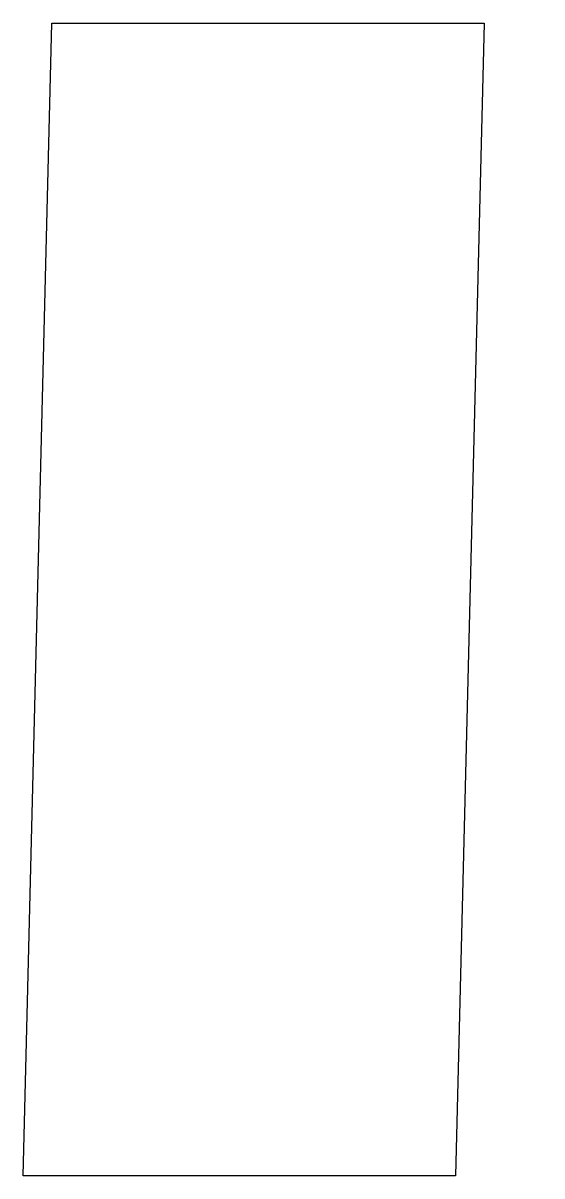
# Model space of a CAD drawing. Header units: millimetres. Extents: x -3.3 to 2.1, y -28 to -16.
import ezdxf

# ---------------------------------------------------------------- set-up
doc = ezdxf.new("R2010")
doc.units = ezdxf.units.MM

# ---------------------------------------------------------------- blocks, each defined once
blk = doc.blocks.new('B0', base_point=(1, -2, 3))
blk.add_3dface([(0, 0, 1), (3, 0, 2), (3, 4, 3), (0, 4, 2)])

msp = doc.modelspace()

# ---------------------------------------------------------------- block references
at = {"extrusion": (-3, 0, 4), "xscale": -2, "yscale": 3, "zscale": 0.5, "rotation": 270}
msp.add_blockref('B0', (10, 20, 30), dxfattribs=at)

doc.saveas('drawing.dxf')
